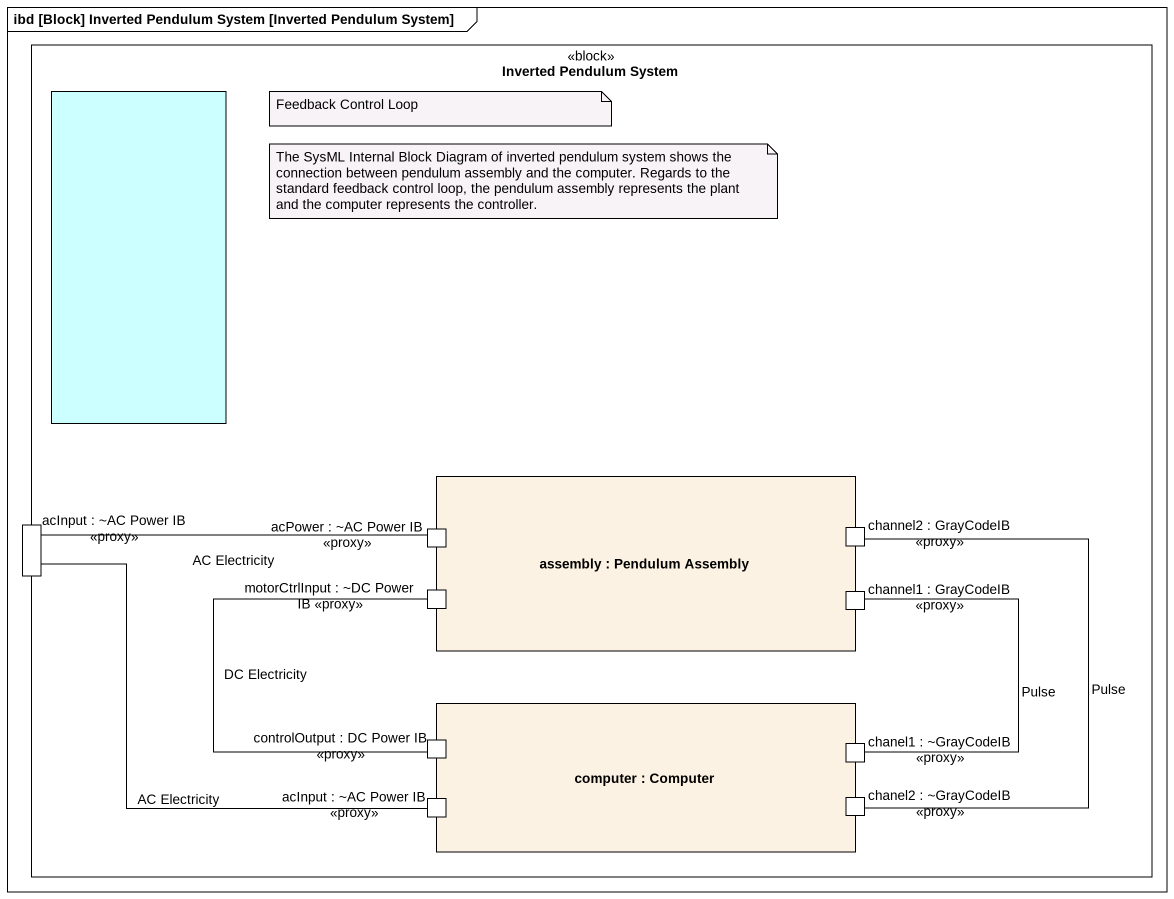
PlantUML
@startuml
mainframe ibd [Block] Inverted Pendulum System [Inverted Pendulum System]
rectangle "Inverted Pendulum System" as Inverted_Pendulum_System <<block>> {
  rectangle " " as rectangle1 #CCFFFF
  rectangle "assembly : Pendulum Assembly" as assembly {
    port "acPower : ~AC Power IB <<proxy>>" as acPower_AC_Power_IB_proxy
    port "channel2 : GrayCodeIB <<proxy>>" as channel2_GrayCodeIB_proxy
    port "motorCtrlInput : ~DC Power IB <<proxy>>" as motorCtrlInput_DC_Power_IB
    port "channel1 : GrayCodeIB <<proxy>>" as channel1_GrayCodeIB_proxy
  }
  port "acInput : ~AC Power IB <<proxy>>" as acInput_AC_Power_IB_proxy
  rectangle "computer : Computer" as computer {
    port "controlOutput : DC Power IB <<proxy>>" as controlOutput_DC_Power_IB
    port "chanel1 : ~GrayCodeIB <<proxy>>" as chanel1_GrayCodeIB_proxy
    port "chanel2 : ~GrayCodeIB <<proxy>>" as chanel2_GrayCodeIB_proxy
    port "acInput : ~AC Power IB <<proxy>>" as acInput_AC_Power_IB_proxy_2
  }
}
acInput_AC_Power_IB_proxy -right- acPower_AC_Power_IB_proxy : AC Electricity
acInput_AC_Power_IB_proxy -- acInput_AC_Power_IB_proxy_2 : AC Electricity
channel2_GrayCodeIB_proxy -- chanel2_GrayCodeIB_proxy : Pulse
channel1_GrayCodeIB_proxy -- chanel1_GrayCodeIB_proxy : Pulse
controlOutput_DC_Power_IB -up- motorCtrlInput_DC_Power_IB : DC Electricity
note as N1
  Feedback Control Loop
end note
note as N2
  The SysML Internal Block Diagram of inverted pendulum system shows the connection between pendulum assembly and the computer. Regards to the standard feedback control loop, the pendulum assembly represents the plant and the computer represents the controller.
end note
@enduml
